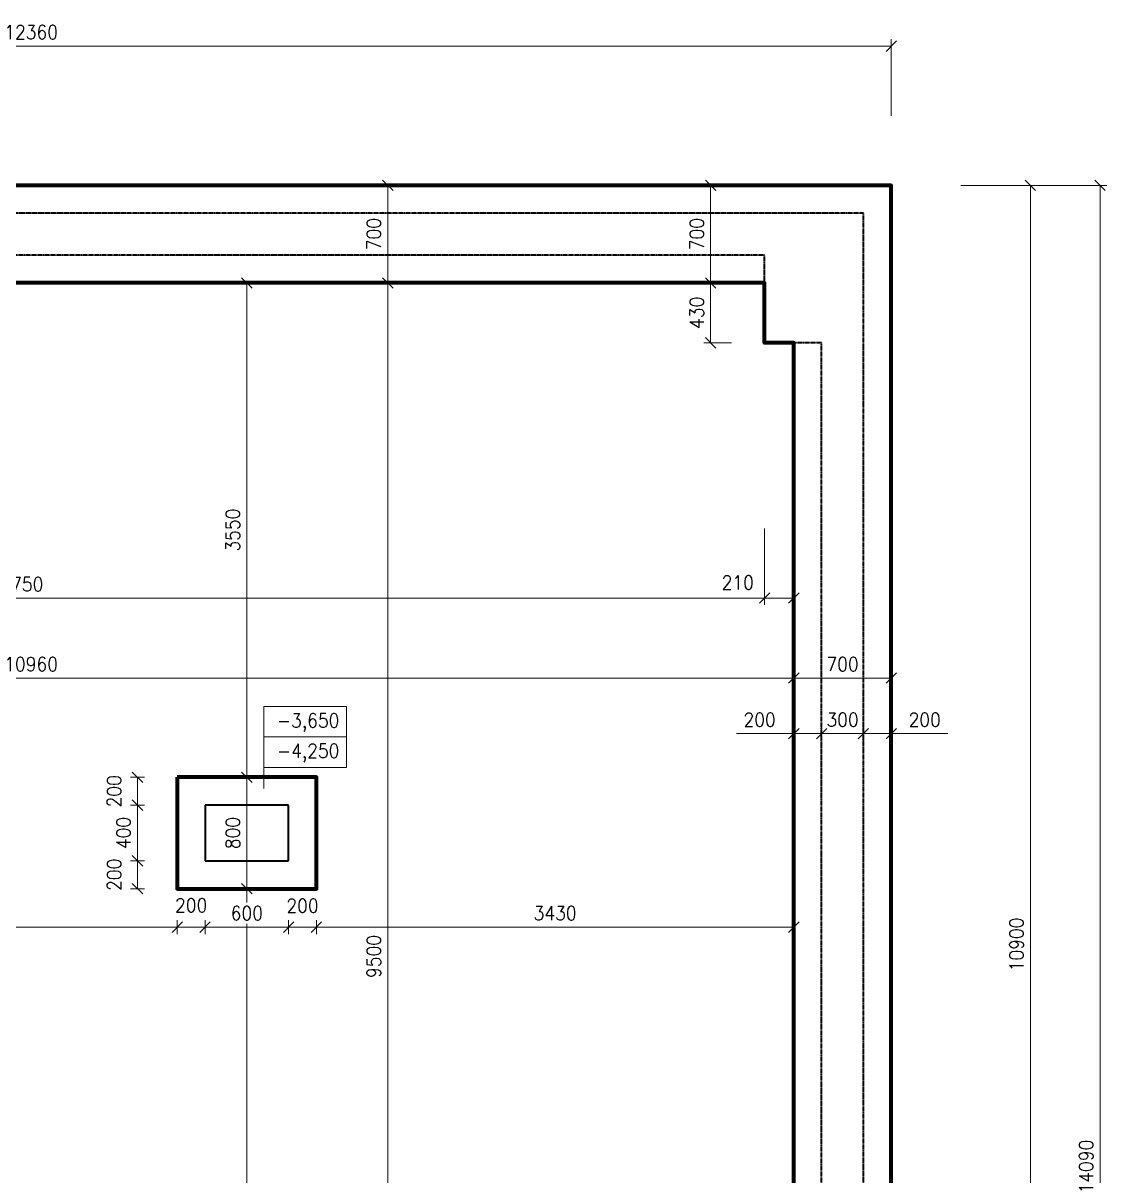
# Model space of a CAD drawing. Header units: millimetres. Extents: x 1661 to 67848, y 26800 to 53490.
# Drawn here: x 49441 to 57229, y 43778 to 52056 of the extents above; entities that cross this region are included whole.
import ezdxf

# ---------------------------------------------------------------- set-up
doc = ezdxf.new("R2010")
doc.units = ezdxf.units.MM
doc.header["$MEASUREMENT"] = 0
doc.linetypes.add('ACAD_ISO10W100', pattern=[18, 12, -3, 0, -3])
doc.layers.get('Defpoints').update_dxf_attribs({"color": 8})
for name, color, linetype, lineweight in [('0.18', 51, 'Continuous', 18), ('0.25', 7, 'Continuous', 25), ('0.35', 6, 'Continuous', 35), ('0.7', 30, 'Continuous', 70)]:
    doc.layers.add(name, color=color, linetype=linetype, lineweight=lineweight)
doc.styles.add('MyTextStyle', font='romans.shx', dxfattribs={"width": 0.9})
doc.dimstyles.new('Standard SK ext', dxfattribs={"dimtxt": 100, "dimasz": 75, "dimexe": 50, "dimexo": 0, "dimgap": 50, "dimtad": 1, "dimdec": 0, "dimrnd": 5, "dimzin": 0, "dimdsep": 46, "dimtxsty": 'MyTextStyle', "dimblk": 'OBLIQUE', "dimcen": 0, "dimclrd": 51, "dimclre": 51, "dimadec": 0, "dimazin": 0, "dimtfac": 1, "dimtdec": 0, "dimtofl": 0, "dimtmove": 0, "dimatfit": 2, "dimfxl": 500, "dimfxlon": 1, "dimtolj": 1, "dimtzin": 0, "dimlwd": 18, "dimlwe": 18, "dimarcsym": 0})
doc.dimstyles.new('Standard SK int', dxfattribs={"dimtxt": 100, "dimasz": 75, "dimexe": 50, "dimexo": 0, "dimgap": 50, "dimtad": 1, "dimdec": 0, "dimrnd": 5, "dimzin": 0, "dimtxsty": 'MyTextStyle', "dimblk": 'OBLIQUE', "dimcen": 0, "dimclrd": 51, "dimclre": 51, "dimadec": 0, "dimazin": 1, "dimtm": 1e-09, "dimtfac": 1, "dimtdec": 0, "dimtofl": 0, "dimtmove": 0, "dimatfit": 2, "dimfxl": 50, "dimfxlon": 1, "dimtfill": 1, "dimtfillclr": 250, "dimtolj": 1, "dimtzin": 0, "dimlwd": 18, "dimlwe": 18, "dimarcsym": 0})

# ---------------------------------------------------------------- blocks, each defined once
blk = doc.blocks.new('_Oblique')
at = {"color": 0, "linetype": 'ByBlock', "lineweight": -2}
blk.add_line((-0.5, -0.5), (0.5, 0.5), dxfattribs=at)
blk = doc.blocks.new('*D5')
at = {"layer": '0.25', "color": 51, "linetype": 'Continuous', "lineweight": 18, "transparency": 16777216}
for p, q in [((43318.7, 51390.5), (43318.7, 51940.5)), ((55678.7, 51390.5), (55678.7, 51940.5)), ((43318.7, 51890.5), (55678.7, 51890.5))]:
    blk.add_line(p, q, dxfattribs=at)
at = {"layer": 'Defpoints', "color": 0, "transparency": 16777216}
for p in [(55678.7, 51890.5), (43318.7, 50890.5), (55678.7, 50890.5)]:
    blk.add_point(p, dxfattribs=at)
at = {"layer": '0.25', "color": 51, "lineweight": 18, "transparency": 16777216, "xscale": 75, "yscale": 75, "zscale": 75, "rotation": 180}
blk.add_blockref('_Oblique', (43318.7, 51890.5), dxfattribs=at)
at = {"layer": '0.25', "color": 51, "lineweight": 18, "transparency": 16777216, "xscale": 75, "yscale": 75, "zscale": 75}
blk.add_blockref('_Oblique', (55678.7, 51890.5), dxfattribs=at)
at = {"layer": '0.25', "color": 0, "transparency": 16777216, "insert": (49498.7, 51990.5), "char_height": 100, "attachment_point": 5, "style": 'MyTextStyle'}
blk.add_mtext('\\A1;12360', dxfattribs=at)
blk = doc.blocks.new('*D6')
at = {"layer": '0.25', "color": 51, "linetype": 'Continuous', "lineweight": 18, "transparency": 16777216}
for p, q in [((56178.7, 50890.5), (56728.7, 50890.5)), ((56678.7, 39990.5), (56678.7, 50890.5)), ((56178.7, 39990.5), (56728.7, 39990.5))]:
    blk.add_line(p, q, dxfattribs=at)
at = {"layer": 'Defpoints', "color": 0, "transparency": 16777216}
for p in [(55678.7, 50890.5), (56678.7, 50890.5), (55678.7, 39990.5)]:
    blk.add_point(p, dxfattribs=at)
at = {"layer": '0.25', "color": 51, "lineweight": 18, "transparency": 16777216, "xscale": 75, "yscale": 75, "zscale": 75}
for p, rotation in [((56678.7, 50890.5), 90), ((56678.7, 39990.5), 270)]:
    blk.add_blockref('_Oblique', p, dxfattribs=dict(at, rotation=rotation))
at = {"layer": '0.25', "color": 0, "transparency": 16777216, "insert": (56578.7, 45440.5), "char_height": 100, "attachment_point": 5, "rotation": 90, "style": 'MyTextStyle'}
blk.add_mtext('\\A1;10900', dxfattribs=at)
blk = doc.blocks.new('*D16')
at = {"layer": '0.25', "color": 51, "linetype": 'Continuous', "lineweight": 18, "transparency": 16777216}
for p, q in [((56678.7, 50890.5), (57228.7, 50890.5)), ((57178.7, 50890.5), (57178.7, 36800.5)), ((56678.7, 36800.5), (57228.7, 36800.5))]:
    blk.add_line(p, q, dxfattribs=at)
at = {"layer": 'Defpoints', "color": 0, "transparency": 16777216}
for p in [(55678.7, 50890.5), (55678.7, 36800.5), (57178.7, 36800.5)]:
    blk.add_point(p, dxfattribs=at)
at = {"layer": '0.25', "color": 51, "lineweight": 18, "transparency": 16777216, "xscale": 75, "yscale": 75, "zscale": 75}
for p, rotation in [((57178.7, 50890.5), 90), ((57178.7, 36800.5), 270)]:
    blk.add_blockref('_Oblique', p, dxfattribs=dict(at, rotation=rotation))
at = {"layer": '0.25', "color": 0, "transparency": 16777216, "insert": (57078.7, 43845.5), "char_height": 100, "attachment_point": 5, "rotation": 90, "style": 'MyTextStyle'}
blk.add_mtext('\\A1;14090', dxfattribs=at)
blk = doc.blocks.new('*D18')
at = {"layer": '0.25', "color": 51, "linetype": 'Continuous', "lineweight": 18, "transparency": 16777216}
for p, q in [((51098.7, 46640.5), (50998.7, 46640.5)), ((51048.7, 46640.5), (51048.7, 45840.5)), ((51098.7, 45840.5), (50998.7, 45840.5))]:
    blk.add_line(p, q, dxfattribs=at)
at = {"layer": 'Defpoints', "color": 0, "transparency": 16777216}
for p in [(51548.7, 46640.5), (51048.7, 45840.5), (51548.7, 45840.5)]:
    blk.add_point(p, dxfattribs=at)
at = {"layer": '0.25', "color": 51, "lineweight": 18, "transparency": 16777216, "xscale": 75, "yscale": 75, "zscale": 75}
for p, rotation in [((51048.7, 46640.5), 90), ((51048.7, 45840.5), 270)]:
    blk.add_blockref('_Oblique', p, dxfattribs=dict(at, rotation=rotation))
at = {"layer": '0.25', "color": 0, "transparency": 16777216, "insert": (50948.7, 46240.5), "char_height": 100, "attachment_point": 5, "rotation": 90, "style": 'MyTextStyle', "bg_fill": 3, "box_fill_scale": 1.25, "bg_fill_color": 256, "bg_fill_true_color": 13158600, "bg_fill_transparency": 0}
blk.add_mtext('\\A1;800', dxfattribs=at)
blk = doc.blocks.new('*D19')
at = {"layer": '0.25', "color": 51, "linetype": 'Continuous', "lineweight": 18, "transparency": 16777216}
for p, q in [((52111.8, 50890.5), (52011.8, 50890.5)), ((52061.8, 50890.5), (52061.8, 50190.5)), ((52111.8, 50190.5), (52011.8, 50190.5))]:
    blk.add_line(p, q, dxfattribs=at)
at = {"layer": 'Defpoints', "color": 0, "transparency": 16777216}
for p in [(55678.7, 50890.5), (52061.8, 50190.5), (54768.7, 50190.5)]:
    blk.add_point(p, dxfattribs=at)
at = {"layer": '0.25', "color": 51, "lineweight": 18, "transparency": 16777216, "xscale": 75, "yscale": 75, "zscale": 75}
for p, rotation in [((52061.8, 50890.5), 90), ((52061.8, 50190.5), 270)]:
    blk.add_blockref('_Oblique', p, dxfattribs=dict(at, rotation=rotation))
at = {"layer": '0.25', "color": 0, "transparency": 16777216, "insert": (51961.8, 50540.5), "char_height": 100, "attachment_point": 5, "rotation": 90, "style": 'MyTextStyle'}
blk.add_mtext('\\A1;700', dxfattribs=at)
blk = doc.blocks.new('*D20')
at = {"layer": '0.25', "color": 51, "linetype": 'Continuous', "lineweight": 18, "transparency": 16777216}
for p, q in [((54431.3, 50890.5), (54331.3, 50890.5)), ((54381.3, 50890.5), (54381.3, 50190.5)), ((54431.3, 50190.5), (54331.3, 50190.5))]:
    blk.add_line(p, q, dxfattribs=at)
at = {"layer": 'Defpoints', "color": 0, "transparency": 16777216}
for p in [(55678.7, 50890.5), (54381.3, 50190.5), (54768.7, 50190.5)]:
    blk.add_point(p, dxfattribs=at)
at = {"layer": '0.25', "color": 51, "lineweight": 18, "transparency": 16777216, "xscale": 75, "yscale": 75, "zscale": 75}
for p, rotation in [((54381.3, 50890.5), 90), ((54381.3, 50190.5), 270)]:
    blk.add_blockref('_Oblique', p, dxfattribs=dict(at, rotation=rotation))
at = {"layer": '0.25', "color": 0, "transparency": 16777216, "insert": (54281.3, 50540.5), "char_height": 100, "attachment_point": 5, "rotation": 90, "style": 'MyTextStyle'}
blk.add_mtext('\\A1;700', dxfattribs=at)
blk = doc.blocks.new('*D21')
at = {"layer": '0.25', "color": 51, "linetype": 'Continuous', "lineweight": 18, "transparency": 16777216}
for p, q in [((54431.3, 50190.5), (54331.3, 50190.5)), ((54381.3, 49760.5), (54381.3, 50190.5)), ((54331.3, 49760.5), (54431.3, 49760.5))]:
    blk.add_line(p, q, dxfattribs=at)
at = {"layer": 'Defpoints', "color": 0, "transparency": 16777216}
for p in [(54381.3, 50190.5), (54768.7, 50190.5), (43318.7, 49760.5)]:
    blk.add_point(p, dxfattribs=at)
at = {"layer": '0.25', "color": 51, "lineweight": 18, "transparency": 16777216, "xscale": 75, "yscale": 75, "zscale": 75}
for p, rotation in [((54381.3, 50190.5), 90), ((54381.3, 49760.5), 270)]:
    blk.add_blockref('_Oblique', p, dxfattribs=dict(at, rotation=rotation))
at = {"layer": '0.25', "color": 0, "transparency": 16777216, "insert": (54281.3, 49975.5), "char_height": 100, "attachment_point": 5, "rotation": 90, "style": 'MyTextStyle', "bg_fill": 3, "box_fill_scale": 1.25, "bg_fill_color": 256, "bg_fill_true_color": 13158600, "bg_fill_transparency": 0}
blk.add_mtext('\\A1;430', dxfattribs=at)
blk = doc.blocks.new('*D22')
at = {"layer": '0.25', "color": 51, "linetype": 'Continuous', "lineweight": 18, "transparency": 16777216}
for p, q in [((51098.7, 50190.5), (50998.7, 50190.5)), ((51048.7, 50190.5), (51048.7, 46640.5)), ((51098.7, 46640.5), (50998.7, 46640.5))]:
    blk.add_line(p, q, dxfattribs=at)
at = {"layer": 'Defpoints', "color": 0, "transparency": 16777216}
for p in [(54768.7, 50190.5), (51048.7, 46640.5), (51548.7, 46640.5)]:
    blk.add_point(p, dxfattribs=at)
at = {"layer": '0.25', "color": 51, "lineweight": 18, "transparency": 16777216, "xscale": 75, "yscale": 75, "zscale": 75}
for p, rotation in [((51048.7, 50190.5), 90), ((51048.7, 46640.5), 270)]:
    blk.add_blockref('_Oblique', p, dxfattribs=dict(at, rotation=rotation))
at = {"layer": '0.25', "color": 0, "transparency": 16777216, "insert": (50948.7, 48415.5), "char_height": 100, "attachment_point": 5, "rotation": 90, "style": 'MyTextStyle', "bg_fill": 3, "box_fill_scale": 1.25, "bg_fill_color": 256, "bg_fill_true_color": 13158600, "bg_fill_transparency": 0}
blk.add_mtext('\\A1;3550', dxfattribs=at)
blk = doc.blocks.new('*D23')
at = {"layer": '0.25', "color": 51, "linetype": 'Continuous', "lineweight": 18, "transparency": 16777216}
for p, q in [((51098.7, 45840.5), (50998.7, 45840.5)), ((51048.7, 45840.5), (51048.7, 40690.5)), ((51098.7, 40690.5), (50998.7, 40690.5))]:
    blk.add_line(p, q, dxfattribs=at)
at = {"layer": 'Defpoints', "color": 0, "transparency": 16777216}
for p in [(51548.7, 45840.5), (51048.7, 40690.5), (54978.7, 40690.5)]:
    blk.add_point(p, dxfattribs=at)
at = {"layer": '0.25', "color": 51, "lineweight": 18, "transparency": 16777216, "xscale": 75, "yscale": 75, "zscale": 75}
for p, rotation in [((51048.7, 45840.5), 90), ((51048.7, 40690.5), 270)]:
    blk.add_blockref('_Oblique', p, dxfattribs=dict(at, rotation=rotation))
at = {"layer": '0.25', "color": 0, "transparency": 16777216, "insert": (50948.7, 43265.5), "char_height": 100, "attachment_point": 5, "rotation": 90, "style": 'MyTextStyle', "bg_fill": 3, "box_fill_scale": 1.25, "bg_fill_color": 256, "bg_fill_true_color": 13158600, "bg_fill_transparency": 0}
blk.add_mtext('\\A1;5150', dxfattribs=at)
blk = doc.blocks.new('*D25')
at = {"layer": '0.25', "color": 51, "linetype": 'Continuous', "lineweight": 18, "transparency": 16777216}
for p, q in [((44018.7, 47977.8), (44018.7, 47877.8)), ((54768.7, 47977.8), (54768.7, 47877.8)), ((54768.7, 47927.8), (44018.7, 47927.8))]:
    blk.add_line(p, q, dxfattribs=at)
at = {"layer": 'Defpoints', "color": 0, "transparency": 16777216}
for p in [(44018.7, 50190.5), (54768.7, 50190.5), (44018.7, 47927.8)]:
    blk.add_point(p, dxfattribs=at)
at = {"layer": '0.25', "color": 51, "lineweight": 18, "transparency": 16777216, "xscale": 75, "yscale": 75, "zscale": 75, "rotation": 180}
blk.add_blockref('_Oblique', (44018.7, 47927.8), dxfattribs=at)
at = {"layer": '0.25', "color": 51, "lineweight": 18, "transparency": 16777216, "xscale": 75, "yscale": 75, "zscale": 75}
blk.add_blockref('_Oblique', (54768.7, 47927.8), dxfattribs=at)
at = {"layer": '0.25', "color": 0, "transparency": 16777216, "insert": (49393.7, 48027.8), "char_height": 100, "attachment_point": 5, "style": 'MyTextStyle', "bg_fill": 3, "box_fill_scale": 1.25, "bg_fill_color": 256, "bg_fill_true_color": 13158600, "bg_fill_transparency": 0}
blk.add_mtext('\\A1;10750', dxfattribs=at)
blk = doc.blocks.new('*D26')
at = {"layer": '0.25', "color": 51, "linetype": 'Continuous', "lineweight": 18, "transparency": 16777216}
for p, q in [((54768.7, 47977.8), (54768.7, 47877.8)), ((54978.7, 47977.8), (54978.7, 47877.8)), ((54768.7, 47927.8), (54978.7, 47927.8))]:
    blk.add_line(p, q, dxfattribs=at)
at = {"layer": 'Defpoints', "color": 0, "transparency": 16777216}
for p in [(54768.7, 50190.5), (54978.7, 49760.5), (54978.7, 47927.8)]:
    blk.add_point(p, dxfattribs=at)
at = {"layer": '0.25', "color": 51, "lineweight": 18, "transparency": 16777216, "xscale": 75, "yscale": 75, "zscale": 75}
blk.add_blockref('_Oblique', (54978.7, 47927.8), dxfattribs=at)
at = {"layer": '0.25', "color": 0, "transparency": 16777216, "insert": (54576, 48040), "char_height": 100, "attachment_point": 5, "style": 'MyTextStyle', "bg_fill": 3, "box_fill_scale": 1.25, "bg_fill_color": 256, "bg_fill_true_color": 13158600, "bg_fill_transparency": 0}
blk.add_mtext('\\A1;210', dxfattribs=at)
at = {"layer": '0.25', "color": 51, "lineweight": 18, "transparency": 16777216, "xscale": 75, "yscale": 75, "zscale": 75, "rotation": 180}
blk.add_blockref('_Oblique', (54768.7, 47927.8), dxfattribs=at)
blk = doc.blocks.new('*D28')
at = {"layer": '0.25', "color": 51, "linetype": 'Continuous', "lineweight": 18, "transparency": 16777216}
for p, q in [((52111.8, 50190.5), (52011.8, 50190.5)), ((52061.8, 50190.5), (52061.8, 40690.5)), ((52111.8, 40690.5), (52011.8, 40690.5))]:
    blk.add_line(p, q, dxfattribs=at)
at = {"layer": 'Defpoints', "color": 0, "transparency": 16777216}
for p in [(54973.7, 50190.5), (52061.8, 40690.5), (54973.7, 40690.5)]:
    blk.add_point(p, dxfattribs=at)
at = {"layer": '0.25', "color": 51, "lineweight": 18, "transparency": 16777216, "xscale": 75, "yscale": 75, "zscale": 75}
for p, rotation in [((52061.8, 50190.5), 90), ((52061.8, 40690.5), 270)]:
    blk.add_blockref('_Oblique', p, dxfattribs=dict(at, rotation=rotation))
at = {"layer": '0.25', "color": 0, "transparency": 16777216, "insert": (51961.8, 45354.1), "char_height": 100, "attachment_point": 5, "rotation": 90, "style": 'MyTextStyle', "bg_fill": 3, "box_fill_scale": 1.25, "bg_fill_color": 256, "bg_fill_true_color": 13158600, "bg_fill_transparency": 0}
blk.add_mtext('\\A1;9500', dxfattribs=at)
blk = doc.blocks.new('*D29')
at = {"layer": '0.25', "color": 51, "linetype": 'Continuous', "lineweight": 18, "transparency": 16777216}
for p, q in [((44018.7, 47403.2), (44018.7, 47303.2)), ((44018.7, 47353.2), (54978.7, 47353.2)), ((54978.7, 47403.2), (54978.7, 47303.2))]:
    blk.add_line(p, q, dxfattribs=at)
at = {"layer": 'Defpoints', "color": 0, "transparency": 16777216}
for p in [(44018.7, 50190.5), (54978.7, 49760.5), (54978.7, 47353.2)]:
    blk.add_point(p, dxfattribs=at)
at = {"layer": '0.25', "color": 51, "lineweight": 18, "transparency": 16777216, "xscale": 75, "yscale": 75, "zscale": 75, "rotation": 180}
blk.add_blockref('_Oblique', (44018.7, 47353.2), dxfattribs=at)
at = {"layer": '0.25', "color": 51, "lineweight": 18, "transparency": 16777216, "xscale": 75, "yscale": 75, "zscale": 75}
blk.add_blockref('_Oblique', (54978.7, 47353.2), dxfattribs=at)
at = {"layer": '0.25', "color": 0, "transparency": 16777216, "insert": (49498.7, 47453.2), "char_height": 100, "attachment_point": 5, "style": 'MyTextStyle', "bg_fill": 3, "box_fill_scale": 1.25, "bg_fill_color": 256, "bg_fill_true_color": 13158600, "bg_fill_transparency": 0}
blk.add_mtext('\\A1;10960', dxfattribs=at)
blk = doc.blocks.new('*D30')
at = {"layer": '0.25', "color": 51, "linetype": 'Continuous', "lineweight": 18, "transparency": 16777216}
for p, q in [((54978.7, 47403.2), (54978.7, 47303.2)), ((54978.7, 47353.2), (55678.7, 47353.2)), ((55678.7, 47403.2), (55678.7, 47303.2))]:
    blk.add_line(p, q, dxfattribs=at)
at = {"layer": 'Defpoints', "color": 0, "transparency": 16777216}
for p in [(55678.7, 50890.5), (54978.7, 49760.5), (55678.7, 47353.2)]:
    blk.add_point(p, dxfattribs=at)
at = {"layer": '0.25', "color": 51, "lineweight": 18, "transparency": 16777216, "xscale": 75, "yscale": 75, "zscale": 75, "rotation": 180}
blk.add_blockref('_Oblique', (54978.7, 47353.2), dxfattribs=at)
at = {"layer": '0.25', "color": 51, "lineweight": 18, "transparency": 16777216, "xscale": 75, "yscale": 75, "zscale": 75}
blk.add_blockref('_Oblique', (55678.7, 47353.2), dxfattribs=at)
at = {"layer": '0.25', "color": 0, "transparency": 16777216, "insert": (55328.7, 47453.2), "char_height": 100, "attachment_point": 5, "style": 'MyTextStyle'}
blk.add_mtext('\\A1;700', dxfattribs=at)
blk = doc.blocks.new('*D61')
at = {"layer": '0.25', "color": 51, "linetype": 'Continuous', "lineweight": 18, "transparency": 16777216}
for p, q in [((50548.7, 45614.7), (50548.7, 45514.7)), ((50748.7, 45614.7), (50748.7, 45514.7)), ((50548.7, 45564.7), (50748.7, 45564.7))]:
    blk.add_line(p, q, dxfattribs=at)
at = {"layer": 'Defpoints', "color": 0, "transparency": 16777216}
for p in [(50548.7, 45840.5), (50748.7, 45840.5), (50748.7, 45564.7)]:
    blk.add_point(p, dxfattribs=at)
at = {"layer": '0.25', "color": 51, "lineweight": 18, "transparency": 16777216, "xscale": 75, "yscale": 75, "zscale": 75, "rotation": 180}
blk.add_blockref('_Oblique', (50548.7, 45564.7), dxfattribs=at)
at = {"layer": '0.25', "color": 51, "lineweight": 18, "transparency": 16777216, "xscale": 75, "yscale": 75, "zscale": 75}
blk.add_blockref('_Oblique', (50748.7, 45564.7), dxfattribs=at)
at = {"layer": '0.25', "color": 0, "transparency": 16777216, "insert": (50648.7, 45721.5), "char_height": 100, "attachment_point": 5, "style": 'MyTextStyle', "bg_fill": 3, "box_fill_scale": 1.25, "bg_fill_color": 256, "bg_fill_true_color": 13158600, "bg_fill_transparency": 0}
blk.add_mtext('\\A1;200', dxfattribs=at)
blk = doc.blocks.new('*D62')
at = {"layer": '0.25', "color": 51, "linetype": 'Continuous', "lineweight": 18, "transparency": 16777216}
for p, q in [((50748.7, 45614.7), (50748.7, 45514.7)), ((51348.7, 45614.7), (51348.7, 45514.7)), ((50748.7, 45564.7), (51348.7, 45564.7))]:
    blk.add_line(p, q, dxfattribs=at)
at = {"layer": 'Defpoints', "color": 0, "transparency": 16777216}
for p in [(51348.7, 46040.5), (50748.7, 45840.5), (51348.7, 45564.7)]:
    blk.add_point(p, dxfattribs=at)
at = {"layer": '0.25', "color": 51, "lineweight": 18, "transparency": 16777216, "xscale": 75, "yscale": 75, "zscale": 75, "rotation": 180}
blk.add_blockref('_Oblique', (50748.7, 45564.7), dxfattribs=at)
at = {"layer": '0.25', "color": 51, "lineweight": 18, "transparency": 16777216, "xscale": 75, "yscale": 75, "zscale": 75}
blk.add_blockref('_Oblique', (51348.7, 45564.7), dxfattribs=at)
at = {"layer": '0.25', "color": 0, "transparency": 16777216, "insert": (51048.7, 45664.7), "char_height": 100, "attachment_point": 5, "style": 'MyTextStyle', "bg_fill": 3, "box_fill_scale": 1.25, "bg_fill_color": 256, "bg_fill_true_color": 13158600, "bg_fill_transparency": 0}
blk.add_mtext('\\A1;600', dxfattribs=at)
blk = doc.blocks.new('*D63')
at = {"layer": '0.25', "color": 51, "linetype": 'Continuous', "lineweight": 18, "transparency": 16777216}
for p, q in [((51348.7, 45614.7), (51348.7, 45514.7)), ((51548.7, 45614.7), (51548.7, 45514.7)), ((51348.7, 45564.7), (51548.7, 45564.7))]:
    blk.add_line(p, q, dxfattribs=at)
at = {"layer": 'Defpoints', "color": 0, "transparency": 16777216}
for p in [(51348.7, 46040.5), (51548.7, 45840.5), (51548.7, 45564.7)]:
    blk.add_point(p, dxfattribs=at)
at = {"layer": '0.25', "color": 51, "lineweight": 18, "transparency": 16777216, "xscale": 75, "yscale": 75, "zscale": 75, "rotation": 180}
blk.add_blockref('_Oblique', (51348.7, 45564.7), dxfattribs=at)
at = {"layer": '0.25', "color": 51, "lineweight": 18, "transparency": 16777216, "xscale": 75, "yscale": 75, "zscale": 75}
blk.add_blockref('_Oblique', (51548.7, 45564.7), dxfattribs=at)
at = {"layer": '0.25', "color": 0, "transparency": 16777216, "insert": (51448.7, 45718.7), "char_height": 100, "attachment_point": 5, "style": 'MyTextStyle', "bg_fill": 3, "box_fill_scale": 1.25, "bg_fill_color": 256, "bg_fill_true_color": 13158600, "bg_fill_transparency": 0}
blk.add_mtext('\\A1;200', dxfattribs=at)
blk = doc.blocks.new('*D64')
at = {"layer": '0.25', "color": 51, "linetype": 'Continuous', "lineweight": 18, "transparency": 16777216}
for p, q in [((47168.7, 45614.7), (47168.7, 45514.7)), ((50548.7, 45614.7), (50548.7, 45514.7)), ((50548.7, 45564.7), (47168.7, 45564.7))]:
    blk.add_line(p, q, dxfattribs=at)
at = {"layer": 'Defpoints', "color": 0, "transparency": 16777216}
for p in [(47168.7, 46640.5), (50548.7, 45840.5), (47168.7, 45564.7)]:
    blk.add_point(p, dxfattribs=at)
at = {"layer": '0.25', "color": 51, "lineweight": 18, "transparency": 16777216, "xscale": 75, "yscale": 75, "zscale": 75, "rotation": 180}
blk.add_blockref('_Oblique', (47168.7, 45564.7), dxfattribs=at)
at = {"layer": '0.25', "color": 51, "lineweight": 18, "transparency": 16777216, "xscale": 75, "yscale": 75, "zscale": 75}
blk.add_blockref('_Oblique', (50548.7, 45564.7), dxfattribs=at)
at = {"layer": '0.25', "color": 0, "transparency": 16777216, "insert": (48858.7, 45664.7), "char_height": 100, "attachment_point": 5, "style": 'MyTextStyle', "bg_fill": 3, "box_fill_scale": 1.25, "bg_fill_color": 256, "bg_fill_true_color": 13158600, "bg_fill_transparency": 0}
blk.add_mtext('\\A1;3380', dxfattribs=at)
blk = doc.blocks.new('*D65')
at = {"layer": '0.25', "color": 51, "linetype": 'Continuous', "lineweight": 18, "transparency": 16777216}
for p, q in [((51548.7, 45614.7), (51548.7, 45514.7)), ((54978.7, 45614.7), (54978.7, 45514.7)), ((51548.7, 45564.7), (54978.7, 45564.7))]:
    blk.add_line(p, q, dxfattribs=at)
at = {"layer": 'Defpoints', "color": 0, "transparency": 16777216}
for p in [(54978.7, 49760.5), (51548.7, 45840.5), (54978.7, 45564.7)]:
    blk.add_point(p, dxfattribs=at)
at = {"layer": '0.25', "color": 51, "lineweight": 18, "transparency": 16777216, "xscale": 75, "yscale": 75, "zscale": 75, "rotation": 180}
blk.add_blockref('_Oblique', (51548.7, 45564.7), dxfattribs=at)
at = {"layer": '0.25', "color": 51, "lineweight": 18, "transparency": 16777216, "xscale": 75, "yscale": 75, "zscale": 75}
blk.add_blockref('_Oblique', (54978.7, 45564.7), dxfattribs=at)
at = {"layer": '0.25', "color": 0, "transparency": 16777216, "insert": (53263.7, 45664.7), "char_height": 100, "attachment_point": 5, "style": 'MyTextStyle', "bg_fill": 3, "box_fill_scale": 1.25, "bg_fill_color": 256, "bg_fill_true_color": 13158600, "bg_fill_transparency": 0}
blk.add_mtext('\\A1;3430', dxfattribs=at)
blk = doc.blocks.new('*D66')
at = {"layer": '0.25', "color": 51, "linetype": 'Continuous', "lineweight": 18, "transparency": 16777216}
for p, q in [((50313.5, 46640.5), (50213.5, 46640.5)), ((50263.5, 46640.5), (50263.5, 46440.5)), ((50313.5, 46440.5), (50213.5, 46440.5))]:
    blk.add_line(p, q, dxfattribs=at)
at = {"layer": 'Defpoints', "color": 0, "transparency": 16777216}
for p in [(50548.7, 46640.5), (50263.5, 46440.5), (50548.7, 46440.5)]:
    blk.add_point(p, dxfattribs=at)
at = {"layer": '0.25', "color": 51, "lineweight": 18, "transparency": 16777216, "xscale": 75, "yscale": 75, "zscale": 75}
for p, rotation in [((50263.5, 46640.5), 90), ((50263.5, 46440.5), 270)]:
    blk.add_blockref('_Oblique', p, dxfattribs=dict(at, rotation=rotation))
at = {"layer": '0.25', "color": 0, "transparency": 16777216, "insert": (50095.8, 46540.5), "char_height": 100, "attachment_point": 5, "rotation": 90, "style": 'MyTextStyle', "bg_fill": 3, "box_fill_scale": 1.25, "bg_fill_color": 256, "bg_fill_true_color": 13158600, "bg_fill_transparency": 0}
blk.add_mtext('\\A1;200', dxfattribs=at)
blk = doc.blocks.new('*D67')
at = {"layer": '0.25', "color": 51, "linetype": 'Continuous', "lineweight": 18, "transparency": 16777216}
for p, q in [((50313.5, 46440.5), (50213.5, 46440.5)), ((50263.5, 46440.5), (50263.5, 46040.5)), ((50313.5, 46040.5), (50213.5, 46040.5))]:
    blk.add_line(p, q, dxfattribs=at)
at = {"layer": 'Defpoints', "color": 0, "transparency": 16777216}
for p in [(50548.7, 46440.5), (50263.5, 46040.5), (50748.7, 46040.5)]:
    blk.add_point(p, dxfattribs=at)
at = {"layer": '0.25', "color": 51, "lineweight": 18, "transparency": 16777216, "xscale": 75, "yscale": 75, "zscale": 75}
for p, rotation in [((50263.5, 46440.5), 90), ((50263.5, 46040.5), 270)]:
    blk.add_blockref('_Oblique', p, dxfattribs=dict(at, rotation=rotation))
at = {"layer": '0.25', "color": 0, "transparency": 16777216, "insert": (50163.5, 46240.5), "char_height": 100, "attachment_point": 5, "rotation": 90, "style": 'MyTextStyle', "bg_fill": 3, "box_fill_scale": 1.25, "bg_fill_color": 256, "bg_fill_true_color": 13158600, "bg_fill_transparency": 0}
blk.add_mtext('\\A1;400', dxfattribs=at)
blk = doc.blocks.new('*D68')
at = {"layer": '0.25', "color": 51, "linetype": 'Continuous', "lineweight": 18, "transparency": 16777216}
for p, q in [((50313.5, 46040.5), (50213.5, 46040.5)), ((50263.5, 46040.5), (50263.5, 45840.5)), ((50313.5, 45840.5), (50213.5, 45840.5))]:
    blk.add_line(p, q, dxfattribs=at)
at = {"layer": 'Defpoints', "color": 0, "transparency": 16777216}
for p in [(50748.7, 46040.5), (50263.5, 45840.5), (50548.7, 45840.5)]:
    blk.add_point(p, dxfattribs=at)
at = {"layer": '0.25', "color": 51, "lineweight": 18, "transparency": 16777216, "xscale": 75, "yscale": 75, "zscale": 75}
for p, rotation in [((50263.5, 46040.5), 90), ((50263.5, 45840.5), 270)]:
    blk.add_blockref('_Oblique', p, dxfattribs=dict(at, rotation=rotation))
at = {"layer": '0.25', "color": 0, "transparency": 16777216, "insert": (50096, 45940.5), "char_height": 100, "attachment_point": 5, "rotation": 90, "style": 'MyTextStyle', "bg_fill": 3, "box_fill_scale": 1.25, "bg_fill_color": 256, "bg_fill_true_color": 13158600, "bg_fill_transparency": 0}
blk.add_mtext('\\A1;200', dxfattribs=at)
blk = doc.blocks.new('*D69')
at = {"layer": '0.25', "color": 51, "linetype": 'Continuous', "lineweight": 18, "transparency": 16777216}
for p, q in [((54978.7, 46954.2), (54567.2, 46954.2)), ((54978.7, 47004.2), (54978.7, 46904.2)), ((55178.7, 46954.2), (54978.7, 46954.2)), ((55178.7, 47004.2), (55178.7, 46904.2))]:
    blk.add_line(p, q, dxfattribs=at)
at = {"layer": 'Defpoints', "color": 0, "transparency": 16777216}
for p in [(54978.7, 49760.5), (55178.7, 49760.5), (55178.7, 46954.2)]:
    blk.add_point(p, dxfattribs=at)
at = {"layer": '0.25', "color": 51, "lineweight": 18, "transparency": 16777216, "xscale": 75, "yscale": 75, "zscale": 75, "rotation": 180}
blk.add_blockref('_Oblique', (54978.7, 46954.2), dxfattribs=at)
at = {"layer": '0.25', "color": 51, "lineweight": 18, "transparency": 16777216, "xscale": 75, "yscale": 75, "zscale": 75}
blk.add_blockref('_Oblique', (55178.7, 46954.2), dxfattribs=at)
at = {"layer": '0.25', "color": 0, "transparency": 16777216, "insert": (54732.9, 47054.2), "char_height": 100, "attachment_point": 5, "style": 'MyTextStyle', "bg_fill": 3, "box_fill_scale": 1.25, "bg_fill_color": 256, "bg_fill_true_color": 13158600, "bg_fill_transparency": 0}
blk.add_mtext('\\A1;200', dxfattribs=at)
blk = doc.blocks.new('*D70')
at = {"layer": '0.25', "color": 51, "linetype": 'Continuous', "lineweight": 18, "transparency": 16777216}
for p, q in [((55178.7, 47004.2), (55178.7, 46904.2)), ((55178.7, 46954.2), (55478.7, 46954.2)), ((55478.7, 47004.2), (55478.7, 46904.2))]:
    blk.add_line(p, q, dxfattribs=at)
at = {"layer": 'Defpoints', "color": 0, "transparency": 16777216}
for p in [(55478.7, 50690.5), (55178.7, 49760.5), (55478.7, 46954.2)]:
    blk.add_point(p, dxfattribs=at)
at = {"layer": '0.25', "color": 51, "lineweight": 18, "transparency": 16777216, "xscale": 75, "yscale": 75, "zscale": 75, "rotation": 180}
blk.add_blockref('_Oblique', (55178.7, 46954.2), dxfattribs=at)
at = {"layer": '0.25', "color": 51, "lineweight": 18, "transparency": 16777216, "xscale": 75, "yscale": 75, "zscale": 75}
blk.add_blockref('_Oblique', (55478.7, 46954.2), dxfattribs=at)
at = {"layer": '0.25', "color": 0, "transparency": 16777216, "insert": (55328.7, 47054.2), "char_height": 100, "attachment_point": 5, "style": 'MyTextStyle'}
blk.add_mtext('\\A1;300', dxfattribs=at)
blk = doc.blocks.new('*D71')
at = {"layer": '0.25', "color": 51, "linetype": 'Continuous', "lineweight": 18, "transparency": 16777216}
for p, q in [((55478.7, 47004.2), (55478.7, 46904.2)), ((55478.7, 46954.2), (55678.7, 46954.2)), ((55678.7, 47004.2), (55678.7, 46904.2)), ((55678.7, 46954.2), (56085.1, 46954.2))]:
    blk.add_line(p, q, dxfattribs=at)
at = {"layer": 'Defpoints', "color": 0, "transparency": 16777216}
for p in [(55678.7, 50890.5), (55478.7, 50690.5), (55678.7, 46954.2)]:
    blk.add_point(p, dxfattribs=at)
at = {"layer": '0.25', "color": 51, "lineweight": 18, "transparency": 16777216, "xscale": 75, "yscale": 75, "zscale": 75, "rotation": 180}
blk.add_blockref('_Oblique', (55478.7, 46954.2), dxfattribs=at)
at = {"layer": '0.25', "color": 51, "lineweight": 18, "transparency": 16777216, "xscale": 75, "yscale": 75, "zscale": 75}
blk.add_blockref('_Oblique', (55678.7, 46954.2), dxfattribs=at)
at = {"layer": '0.25', "color": 0, "transparency": 16777216, "insert": (55919.4, 47054.2), "char_height": 100, "attachment_point": 5, "style": 'MyTextStyle', "bg_fill": 3, "box_fill_scale": 1.25, "bg_fill_color": 256, "bg_fill_true_color": 13158600, "bg_fill_transparency": 0}
blk.add_mtext('\\A1;200', dxfattribs=at)

msp = doc.modelspace()

# ---------------------------------------------------------------- linework, layer by layer
at = {"layer": '0.35', "linetype": 'ACAD_ISO10W100', "ltscale": 0.5}
for points in [[(55478.7, 40190.5), (55478.7, 50690.5), (43518.7, 50690.5), (43518.7, 40190.5)], [(43818.7, 50390.5), (43818.7, 40490.5), (55178.7, 40490.5), (55178.7, 49760.5), (54768.7, 49760.5), (54768.7, 50390.5)]]:
    msp.add_lwpolyline(points, close=True, dxfattribs=at)
at = {"layer": '0.35', "linetype": 'ACAD_ISO10W100', "ltscale": 0.25}
msp.add_lwpolyline([(50748.7, 46440.5), (50748.7, 46040.5), (51348.7, 46040.5), (51348.7, 46440.5)], close=True, dxfattribs=at)
at = {"layer": '0.7'}
msp.add_lwpolyline([(55678.7, 39990.5), (55678.7, 50890.5), (43318.7, 50890.5), (43318.7, 39990.5)], close=True, dxfattribs=at)
msp.add_lwpolyline([(47168.7, 40690.5), (54978.7, 40690.5), (54978.7, 49760.5), (54768.7, 49760.5), (54768.7, 50190.5), (44018.7, 50190.5), (44018.7, 46640.5)], dxfattribs=at)
at = {"layer": '0.7', "linetype": 'Continuous', "ltscale": 0.25}
msp.add_lwpolyline([(50548.7, 46640.5), (50548.7, 45840.5), (51548.7, 45840.5), (51548.7, 46640.5)], close=True, dxfattribs=at)

# ---------------------------------------------------------------- dimensions: what is measured, and where the dimension line sits
at = {"layer": '0.25'}
dim = msp.add_linear_dim(base=(55678.7, 51890.5), p1=(43318.7, 50890.5), p2=(55678.7, 50890.5), dimstyle='Standard SK ext', dxfattribs=at)
dim.commit()
dim.dimension.update_dxf_attribs({"geometry": '*D5', "text_midpoint": (49498.7, 51990.5)})
for base, override, picture, middle in [((52061.8, 50190.5), {"dimtmove": 1, "dimtfill": 0}, '*D19', (51961.8, 50540.5)), ((54381.3, 50190.5), {"dimtfill": 0}, '*D20', (54281.3, 50540.5))]:
    dim = msp.add_linear_dim(base=base, p1=(55678.7, 50890.5), p2=(54768.7, 50190.5), angle=90, dimstyle='Standard SK int', override=override, dxfattribs=at)
    dim.commit()
    dim.dimension.update_dxf_attribs({"geometry": picture, "text_midpoint": middle})
for base, p1, p2, angle, picture, middle in [((56678.7, 50890.5), (55678.7, 39990.5), (55678.7, 50890.5), 270, '*D6', (56578.7, 45440.5)), ((57178.7, 36800.5), (55678.7, 50890.5), (55678.7, 36800.5), 90, '*D16', (57078.7, 43845.5))]:
    dim = msp.add_linear_dim(base=base, p1=p1, p2=p2, angle=angle, dimstyle='Standard SK ext', dxfattribs=at)
    dim.commit()
    dim.dimension.update_dxf_attribs({"geometry": picture, "text_midpoint": middle})

# ---------------------------------------------------------------- next in the draw order: dimensions: what is measured, and where the dimension line sits
dim = msp.add_linear_dim(base=(54381.3, 50190.5), p1=(43318.7, 49760.5), p2=(54768.7, 50190.5), angle=90, dimstyle='Standard SK int', override={"dimtmove": 1}, dxfattribs=at)
dim.commit()
dim.dimension.update_dxf_attribs({"geometry": '*D21', "text_midpoint": (54281.3, 49975.5)})
dim = msp.add_linear_dim(base=(51048.7, 45840.5), p1=(51548.7, 46640.5), p2=(51548.7, 45840.5), angle=90, dimstyle='Standard SK int', dxfattribs=at)
dim.commit()
dim.dimension.update_dxf_attribs({"geometry": '*D18', "text_midpoint": (50948.7, 46240.5)})
dim = msp.add_linear_dim(base=(50748.7, 45564.7), p1=(50548.7, 45840.5), p2=(50748.7, 45840.5), dimstyle='Standard SK int', override={"dimtmove": 2}, dxfattribs=at)
dim.commit()
dim.dimension.update_dxf_attribs({"geometry": '*D61', "text_midpoint": (50648.7, 45721.5), "dimtype": 160})

# ---------------------------------------------------------------- next in the draw order: dimensions: what is measured, and where the dimension line sits
for base, p1, p2, picture, middle in [((51048.7, 46640.5), (54768.7, 50190.5), (51548.7, 46640.5), '*D22', (50948.7, 48415.5)), ((51048.7, 40690.5), (51548.7, 45840.5), (54978.7, 40690.5), '*D23', (50948.7, 43265.5))]:
    dim = msp.add_linear_dim(base=base, p1=p1, p2=p2, angle=90, dimstyle='Standard SK int', override={"dimtmove": 1}, dxfattribs=at)
    dim.commit()
    dim.dimension.update_dxf_attribs({"geometry": picture, "text_midpoint": middle})
dim = msp.add_linear_dim(base=(47168.7, 45564.7), p1=(50548.7, 45840.5), p2=(47168.7, 46640.5), dimstyle='Standard SK int', override={"dimtmove": 1}, dxfattribs=at)
dim.commit()
dim.dimension.update_dxf_attribs({"geometry": '*D64', "text_midpoint": (48858.7, 45664.7)})

# ---------------------------------------------------------------- next in the draw order: linework, layer by layer
at = {"layer": '0.18'}
msp.add_line((51171.2, 46711.2), (51171.2, 46561.2), dxfattribs=at)

# ---------------------------------------------------------------- next in the draw order: dimensions: what is measured, and where the dimension line sits
at = {"layer": '0.25'}
dim = msp.add_linear_dim(base=(44018.7, 47927.8), p1=(54768.7, 50190.5), p2=(44018.7, 50190.5), dimstyle='Standard SK int', dxfattribs=at)
dim.commit()
dim.dimension.update_dxf_attribs({"geometry": '*D25', "text_midpoint": (49393.7, 48027.8)})
dim = msp.add_linear_dim(base=(50263.5, 46440.5), p1=(50548.7, 46640.5), p2=(50548.7, 46440.5), angle=90, dimstyle='Standard SK int', override={"dimtmove": 2}, dxfattribs=at)
dim.commit()
dim.dimension.update_dxf_attribs({"geometry": '*D66', "text_midpoint": (50095.8, 46540.5), "dimtype": 160})
dim = msp.add_linear_dim(base=(51348.7, 45564.7), p1=(50748.7, 45840.5), p2=(51348.7, 46040.5), dimstyle='Standard SK int', override={"dimtmove": 1}, dxfattribs=at)
dim.commit()
dim.dimension.update_dxf_attribs({"geometry": '*D62', "text_midpoint": (51048.7, 45664.7)})

# ---------------------------------------------------------------- next in the draw order: dimensions: what is measured, and where the dimension line sits
for base, p1, p2, picture, middle in [((54978.7, 47927.8), (54768.7, 50190.5), (54978.7, 49760.5), '*D26', (54576, 48040)), ((51548.7, 45564.7), (51348.7, 46040.5), (51548.7, 45840.5), '*D63', (51448.7, 45718.7))]:
    dim = msp.add_linear_dim(base=base, p1=p1, p2=p2, dimstyle='Standard SK int', override={"dimtmove": 2}, dxfattribs=at)
    dim.commit()
    dim.dimension.update_dxf_attribs({"geometry": picture, "text_midpoint": middle, "dimtype": 160})
dim = msp.add_linear_dim(base=(50263.5, 46040.5), p1=(50548.7, 46440.5), p2=(50748.7, 46040.5), angle=90, dimstyle='Standard SK int', override={"dimtmove": 1}, dxfattribs=at)
dim.commit()
dim.dimension.update_dxf_attribs({"geometry": '*D67', "text_midpoint": (50163.5, 46240.5)})

# ---------------------------------------------------------------- next in the draw order: dimensions: what is measured, and where the dimension line sits
dim = msp.add_linear_dim(base=(52061.8, 40690.5), p1=(54973.7, 50190.5), p2=(54973.7, 40690.5), angle=90, dimstyle='Standard SK int', dxfattribs=at)
dim.commit()
dim.dimension.update_dxf_attribs({"geometry": '*D28', "text_midpoint": (52061.8, 45354.1), "dimtype": 160})
dim = msp.add_linear_dim(base=(50263.5, 45840.5), p1=(50748.7, 46040.5), p2=(50548.7, 45840.5), angle=90, dimstyle='Standard SK int', override={"dimtmove": 1}, dxfattribs=at)
dim.commit()
dim.dimension.update_dxf_attribs({"geometry": '*D68', "text_midpoint": (50196, 45940.5), "dimtype": 160})

# ---------------------------------------------------------------- next in the draw order: dimensions: what is measured, and where the dimension line sits
dim = msp.add_linear_dim(base=(54978.7, 47353.2), p1=(44018.7, 50190.5), p2=(54978.7, 49760.5), dimstyle='Standard SK int', override={"dimtmove": 1}, dxfattribs=at)
dim.commit()
dim.dimension.update_dxf_attribs({"geometry": '*D29', "text_midpoint": (49498.7, 47453.2)})

# ---------------------------------------------------------------- next in the draw order: dimensions: what is measured, and where the dimension line sits
dim = msp.add_linear_dim(base=(55678.7, 47353.2), p1=(54978.7, 49760.5), p2=(55678.7, 50890.5), dimstyle='Standard SK int', override={"dimtmove": 1, "dimtfill": 0}, dxfattribs=at)
dim.commit()
dim.dimension.update_dxf_attribs({"geometry": '*D30', "text_midpoint": (55328.7, 47453.2)})

# ---------------------------------------------------------------- next in the draw order: dimensions: what is measured, and where the dimension line sits
dim = msp.add_linear_dim(base=(54978.7, 45564.7), p1=(51548.7, 45840.5), p2=(54978.7, 49760.5), dimstyle='Standard SK int', override={"dimtmove": 1}, dxfattribs=at)
dim.commit()
dim.dimension.update_dxf_attribs({"geometry": '*D65', "text_midpoint": (53263.7, 45664.7)})

# ---------------------------------------------------------------- next in the draw order: linework, layer by layer
at = {"layer": '0.18'}
for points in [[(51763.7, 46930.3), (51171.2, 46930.3), (51171.2, 47149.3), (51763.7, 47149.3)], [(51763.7, 46711.2), (51171.2, 46711.2), (51171.2, 46930.3), (51763.7, 46930.3)]]:
    msp.add_lwpolyline(points, close=True, dxfattribs=at)

# ---------------------------------------------------------------- next in the draw order: texts
at = {"layer": '0.25', "char_height": 100, "attachment_point": 3, "style": 'MyTextStyle'}
for s, insert in [('{\\Fromans|c238;-3,650}', (51713.7, 47099.3)), ('{\\Fromans|c238;-4,250}', (51713.7, 46880.3))]:
    msp.add_mtext_dynamic_manual_height_columns(s, width=492.518, gutter_width=500, heights=[0], dxfattribs=dict(at, insert=insert))

# ---------------------------------------------------------------- next in the draw order: dimensions: what is measured, and where the dimension line sits
at = {"layer": '0.25'}
dim = msp.add_linear_dim(base=(55178.7, 46954.2), p1=(54978.7, 49760.5), p2=(55178.7, 49760.5), dimstyle='Standard SK int', dxfattribs=at)
dim.commit()
dim.dimension.update_dxf_attribs({"geometry": '*D69', "text_midpoint": (54732.9, 46954.2), "dimtype": 160})

# ---------------------------------------------------------------- next in the draw order: linework, layer by layer
at = {"layer": '0.18'}
for p, q in [((54381.3, 49760.5), (54531.3, 49760.5)), ((54768.7, 47927.8), (54768.7, 48427.8))]:
    msp.add_line(p, q, dxfattribs=at)

# ---------------------------------------------------------------- next in the draw order: dimensions: what is measured, and where the dimension line sits
at = {"layer": '0.25'}
dim = msp.add_linear_dim(base=(55478.7, 46954.2), p1=(55178.7, 49760.5), p2=(55478.7, 50690.5), dimstyle='Standard SK int', override={"dimtmove": 1, "dimtfill": 0}, dxfattribs=at)
dim.commit()
dim.dimension.update_dxf_attribs({"geometry": '*D70', "text_midpoint": (55328.7, 46954.2), "dimtype": 160})

# ---------------------------------------------------------------- next in the draw order: dimensions: what is measured, and where the dimension line sits
dim = msp.add_linear_dim(base=(55678.7, 46954.2), p1=(55478.7, 50690.5), p2=(55678.7, 50890.5), dimstyle='Standard SK int', dxfattribs=at)
dim.commit()
dim.dimension.update_dxf_attribs({"geometry": '*D71', "text_midpoint": (55919.4, 46954.2), "dimtype": 160})

doc.saveas('drawing.dxf')
